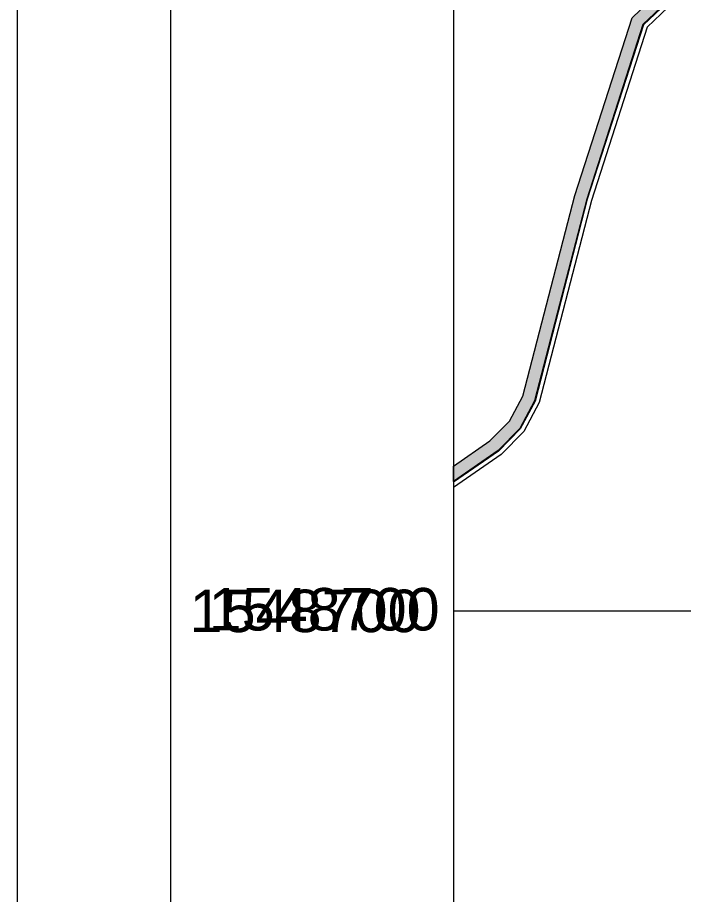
# Model space of a CAD drawing. Header units: inches. Extents: x 46944 to 1771531, y 9954 to 15548976.
# Drawn here: x 218692 to 219162, y 1548500 to 1549119 of the extents above; entities that cross this region are included whole.
import ezdxf

# ---------------------------------------------------------------- set-up
doc = ezdxf.new("R2010")
doc.units = ezdxf.units.IN
doc.header["$MEASUREMENT"] = 0
for name, color, linetype in [('CART TRACK', 30, 'Continuous'), ('EXCAVATED CANAL', 160, 'Continuous'), ('GRID', 8, 'Continuous')]:
    doc.layers.add(name, color=color, linetype=linetype)
doc.layers.add('Revised Grid', color=7, linetype='Continuous', lineweight=0)
doc.layers.add('STREAM', color=140, linetype='Continuous', lineweight=0)
doc.styles.get("Standard").update_dxf_attribs({"font": 'arial.ttf'})

msp = doc.modelspace()

# ---------------------------------------------------------------- hatches: boundary and pattern name
at = {"layer": 'EXCAVATED CANAL', "lineweight": 5}
h = msp.add_hatch(dxfattribs=at)
h.set_pattern_fill('DOTS', color=256, scale=50)
h.paths.add_polyline_path([(221524.50586, 1550472.79396), (221402.2296, 1550400.90343), (221353.92281, 1550392.35707), (221339.94786, 1550383.89319), (221289.935, 1550350.91519), (221266.92917, 1550285.4589), (221164.00232, 1550207.79251), (221140.31339, 1550205.92405), (221049.92126, 1550250.14425), (221036.45006, 1550261.24372), (221010.62128, 1550383.81201), (220998.30351, 1550398.41285), (220879.04114, 1550471.25724), (220766.19492, 1550494.35262), (220731.93214, 1550493.24711), (220700.79394, 1550480.86369), (220676.41853, 1550411.31868), (220646.33867, 1550298.64575), (220615.08965, 1550265.32419), (220559.20196, 1550266.52499), (220507.25697, 1550319.64913), (220454.70833, 1550418.92213), (220399.29343, 1550422.26305), (220381.7284, 1550418.59802), (220281.25303, 1550197.67614), (220161.61659, 1550089.4974), (220082.95642, 1550021.5741), (220040.74348, 1549973.30821), (220046.76723, 1549879.49939), (220044.42461, 1549752.10215), (220045.44225, 1549707.89974), (220036.95258, 1549699.8702), (220022.47206, 1549691.96553), (219880.63596, 1549630.39582), (219640.4377, 1549534.49701), (219547.55868, 1549493.3378), (219529.85166, 1549469.129), (219511.28738, 1549370.86679), (219474.91462, 1549334.74933), (219359.81445, 1549270.71976), (219276.4413, 1549205.3629), (219149.33477, 1549141.24081), (219126.10355, 1549118.94875), (219085.60627, 1548993.34299), (219049.01413, 1548851.62169), (219039.60659, 1548834.13097), (219025.73602, 1548820.06475), (219000, 1548802.1864), (219000, 1548791.37797), (219031.47765, 1548813.24493), (219046.82115, 1548828.80487), (219057.3405, 1548848.36268), (219094.13541, 1548990.86927), (219133.86499, 1549114.09396), (219154.52078, 1549133.91471), (219281.22514, 1549197.83392), (219364.74068, 1549263.3024), (219480.3002, 1549327.5875), (219519.49807, 1549366.51025), (219538.20144, 1549465.50868), (219553.32331, 1549486.18309), (219643.88609, 1549526.31586), (219884.08849, 1549622.44233), (220026.28327, 1549684.16774), (220042.09373, 1549692.7984), (220054.19915, 1549704.24772), (220053.09697, 1549752.12224), (220055.44287, 1549879.69783), (220049.62546, 1549970.2933), (220089.083, 1550015.4087), (220167.35835, 1550082.9997), (220288.40151, 1550192.45044), (220387.80157, 1550411.00796), (220399.92921, 1550413.53845), (220449.32412, 1550410.56047), (220500.18063, 1550314.48417), (220555.47708, 1550257.93249), (220618.76916, 1550256.57261), (220654.15377, 1550294.30404), (220684.71038, 1550408.76279), (220707.66951, 1550474.26702), (220733.72728, 1550484.62999), (220765.4554, 1550485.65372), (220875.81633, 1550463.06698), (220992.58344, 1550391.74668), (221002.58704, 1550379.88893), (221028.59221, 1550256.48359), (221045.19489, 1550242.80396), (221138.6323, 1550197.094), (221167.20575, 1550199.34772), (221274.24122, 1550280.11438), (221297.14648, 1550345.28456), (221344.58193, 1550376.56303), (221357.02871, 1550384.10139), (221405.27787, 1550392.63755), (221531.9816, 1550467.13115), (221579.97378, 1550649.54726), (221571.5886, 1550651.75333)])

# ---------------------------------------------------------------- linework, layer by layer
at = {"layer": 'CART TRACK', "linetype": 'Continuous', "lineweight": 5, "ltscale": 50, "elevation": 1153.19383}
for points in [[(219884.24735, 1549622.04537), (219644.05219, 1549525.9218), (219553.60098, 1549485.83847), (219538.60363, 1549465.3343), (219519.89356, 1549366.3004), (219480.55961, 1549327.24254), (219364.97796, 1549262.94512), (219281.45557, 1549197.47127), (219154.77058, 1549133.56183), (219134.23884, 1549113.86012), (219094.54623, 1548990.75012), (219057.74156, 1548848.20571), (219047.16866, 1548828.54832), (219031.75421, 1548812.91644), (219000, 1548790.85736)], [(219884.24735, 1549622.04537), (219644.05219, 1549525.9218), (219553.60098, 1549485.83847), (219538.60363, 1549465.3343), (219519.89356, 1549366.3004), (219480.55961, 1549327.24254), (219364.97796, 1549262.94512), (219281.45557, 1549197.47127), (219154.77058, 1549133.56183), (219134.23884, 1549113.86012), (219094.54623, 1548990.75012), (219057.74156, 1548848.20571), (219047.16866, 1548828.54832), (219031.75421, 1548812.91644), (219000, 1548790.85736)], [(219885.37434, 1549619.22924), (219645.23053, 1549523.12622), (219555.57081, 1549483.39364), (219541.45683, 1549464.0972), (219522.69923, 1549364.81173), (219482.39991, 1549324.79527), (219366.6613, 1549260.41054), (219283.09025, 1549194.89854), (219156.54269, 1549131.05844), (219136.891, 1549112.2012), (219097.46072, 1548989.90483), (219060.58676, 1548847.09208), (219049.63394, 1548826.72834), (219033.71618, 1548810.58604), (219000, 1548787.16402)], [(219885.37434, 1549619.22924), (219645.23053, 1549523.12622), (219555.57081, 1549483.39364), (219541.45683, 1549464.0972), (219522.69923, 1549364.81173), (219482.39991, 1549324.79527), (219366.6613, 1549260.41054), (219283.09025, 1549194.89854), (219156.54269, 1549131.05844), (219136.891, 1549112.2012), (219097.46072, 1548989.90483), (219060.58676, 1548847.09208), (219049.63394, 1548826.72834), (219033.71618, 1548810.58604), (219000, 1548787.16402)]]:
    msp.add_lwpolyline(points, dxfattribs=at)
at = {"layer": 'EXCAVATED CANAL', "linetype": 'Continuous', "lineweight": 5, "elevation": 1153.19383}
msp.add_lwpolyline([(219154.52078, 1549133.91471), (219133.86499, 1549114.09396), (219094.13541, 1548990.86927), (219057.3405, 1548848.36268), (219046.82115, 1548828.80487), (219031.47765, 1548813.24493), (219000, 1548791.37797), (219000, 1548802.1864), (219025.73602, 1548820.06475), (219039.60659, 1548834.13097), (219049.01413, 1548851.62169), (219085.60627, 1548993.34299), (219126.10355, 1549118.94875), (219149.33477, 1549141.24081)], dxfattribs=at)
at = {"layer": 'GRID', "linetype": 'Continuous', "lineweight": 5}
for p, q in [((218800, 1555900), (218800, 1546500)), ((219000, 1555700), (219000, 1546700)), ((219000, 1548700), (227000, 1548700))]:
    msp.add_line(p, q, dxfattribs=at)
msp.add_lwpolyline([(218692.00572, 1555993.5), (226832.00572, 1555993.5), (226832.00572, 1546773.22485), (218692.00572, 1546773.22485)], close=True, dxfattribs=at)
at = {"layer": 'Revised Grid', "linetype": 'Continuous', "lineweight": 5}
for p, q in [((219000, 1555700), (219000, 1546975.58718)), ((219000, 1548700), (224706.00572, 1548700))]:
    msp.add_line(p, q, dxfattribs=at)
at = {"layer": 'STREAM', "lineweight": 5, "elevation": 1153.19383}
msp.add_lwpolyline([(219154.52078, 1549133.91471), (219133.86499, 1549114.09396), (219094.13541, 1548990.86927), (219057.3405, 1548848.36268), (219046.82115, 1548828.80487), (219031.47765, 1548813.24493), (219000, 1548791.37797), (219000, 1548802.1864), (219025.73602, 1548820.06475), (219039.60659, 1548834.13097), (219049.01413, 1548851.62169), (219085.60627, 1548993.34299), (219126.10355, 1549118.94875), (219149.33477, 1549141.24081)], dxfattribs=at)

# ---------------------------------------------------------------- texts
at = {"layer": 'GRID', "linetype": 'Continuous', "lineweight": 5}
msp.add_text('1548700', height=30, dxfattribs=at).set_placement((218813.57282, 1548685.03652))
at = {"layer": 'Revised Grid', "linetype": 'Continuous', "lineweight": 5}
msp.add_text('1548700', height=30, dxfattribs=at).set_placement((218827.07282, 1548686.20542))

doc.saveas('drawing.dxf')
